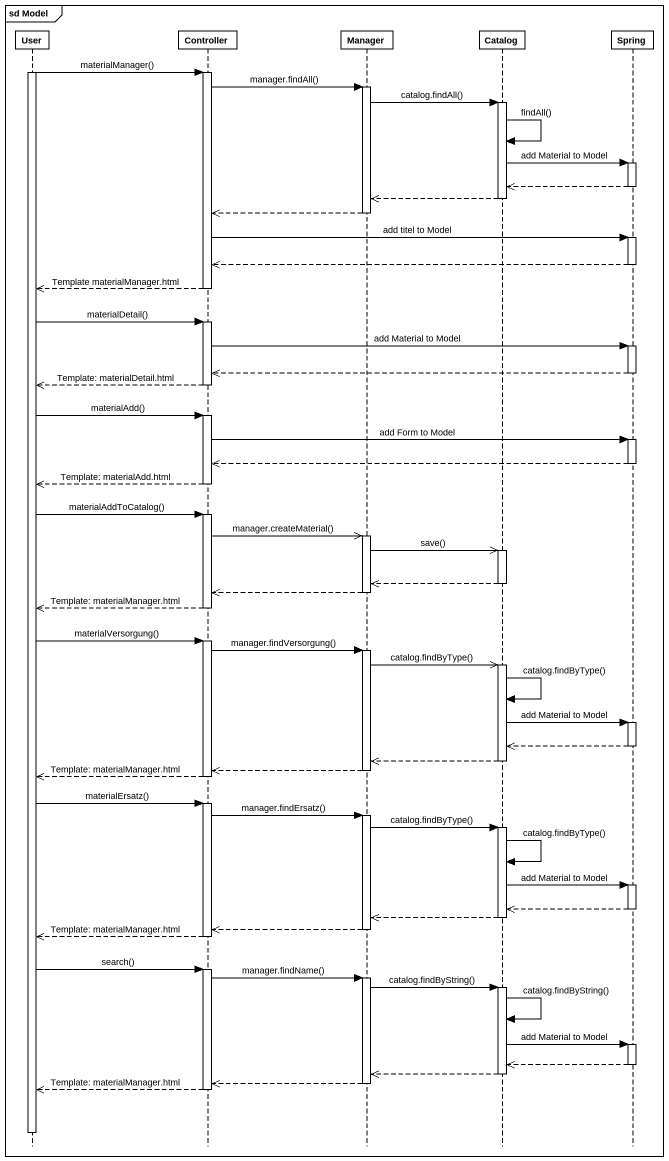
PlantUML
@startuml
mainframe sd Model
hide footbox
participant User
participant Controller
participant Manager
participant Catalog
participant Spring

activate User
User -> Controller : materialManager()
activate Controller
Controller -> Manager : manager.findAll()
activate Manager
Manager -> Catalog : catalog.findAll()
activate Catalog
Catalog -> Catalog : findAll()
Catalog -> Spring : add Material to Model
activate Spring
Spring -->> Catalog
deactivate Spring
Catalog -->> Manager
deactivate Catalog
Manager -->> Controller
deactivate Manager
Controller -> Spring : add titel to Model
activate Spring
Spring -->> Controller
deactivate Spring
Controller -->> User : Template materialManager.html
deactivate Controller
User -> Controller : materialDetail()
activate Controller
Controller -> Spring : add Material to Model
activate Spring
Spring -->> Controller
deactivate Spring
Controller -->> User : Template: materialDetail.html
deactivate Controller
User -> Controller : materialAdd()
activate Controller
Controller -> Spring : add Form to Model
activate Spring
Spring -->> Controller
deactivate Spring
Controller -->> User : Template: materialAdd.html
deactivate Controller
User -> Controller : materialAddToCatalog()
activate Controller
Controller ->> Manager : manager.createMaterial()
activate Manager
Manager ->> Catalog : save()
activate Catalog
Catalog -->> Manager
deactivate Catalog
Manager -->> Controller
deactivate Manager
Controller -->> User : Template: materialManager.html
deactivate Controller
User -> Controller : materialVersorgung()
activate Controller
Controller -> Manager : manager.findVersorgung()
activate Manager
Manager ->> Catalog : catalog.findByType()
activate Catalog
Catalog -> Catalog : catalog.findByType()
Catalog -> Spring : add Material to Model
activate Spring
Spring -->> Catalog
deactivate Spring
Catalog -->> Manager
deactivate Catalog
Manager -->> Controller
deactivate Manager
Controller -->> User : Template: materialManager.html
deactivate Controller
User -> Controller : materialErsatz()
activate Controller
Controller -> Manager : manager.findErsatz()
activate Manager
Manager -> Catalog : catalog.findByType()
activate Catalog
Catalog -> Catalog : catalog.findByType()
Catalog -> Spring : add Material to Model
activate Spring
Spring -->> Catalog
deactivate Spring
Catalog -->> Manager
deactivate Catalog
Manager -->> Controller
deactivate Manager
Controller -->> User : Template: materialManager.html
deactivate Controller
User -> Controller : search()
activate Controller
Controller -> Manager : manager.findName()
activate Manager
Manager -> Catalog : catalog.findByString()
activate Catalog
Catalog -> Catalog : catalog.findByString()
Catalog -> Spring : add Material to Model
activate Spring
Spring -->> Catalog
deactivate Spring
Catalog -->> Manager
deactivate Catalog
Manager -->> Controller
deactivate Manager
Controller -->> User : Template: materialManager.html
deactivate Controller
deactivate User
@enduml
